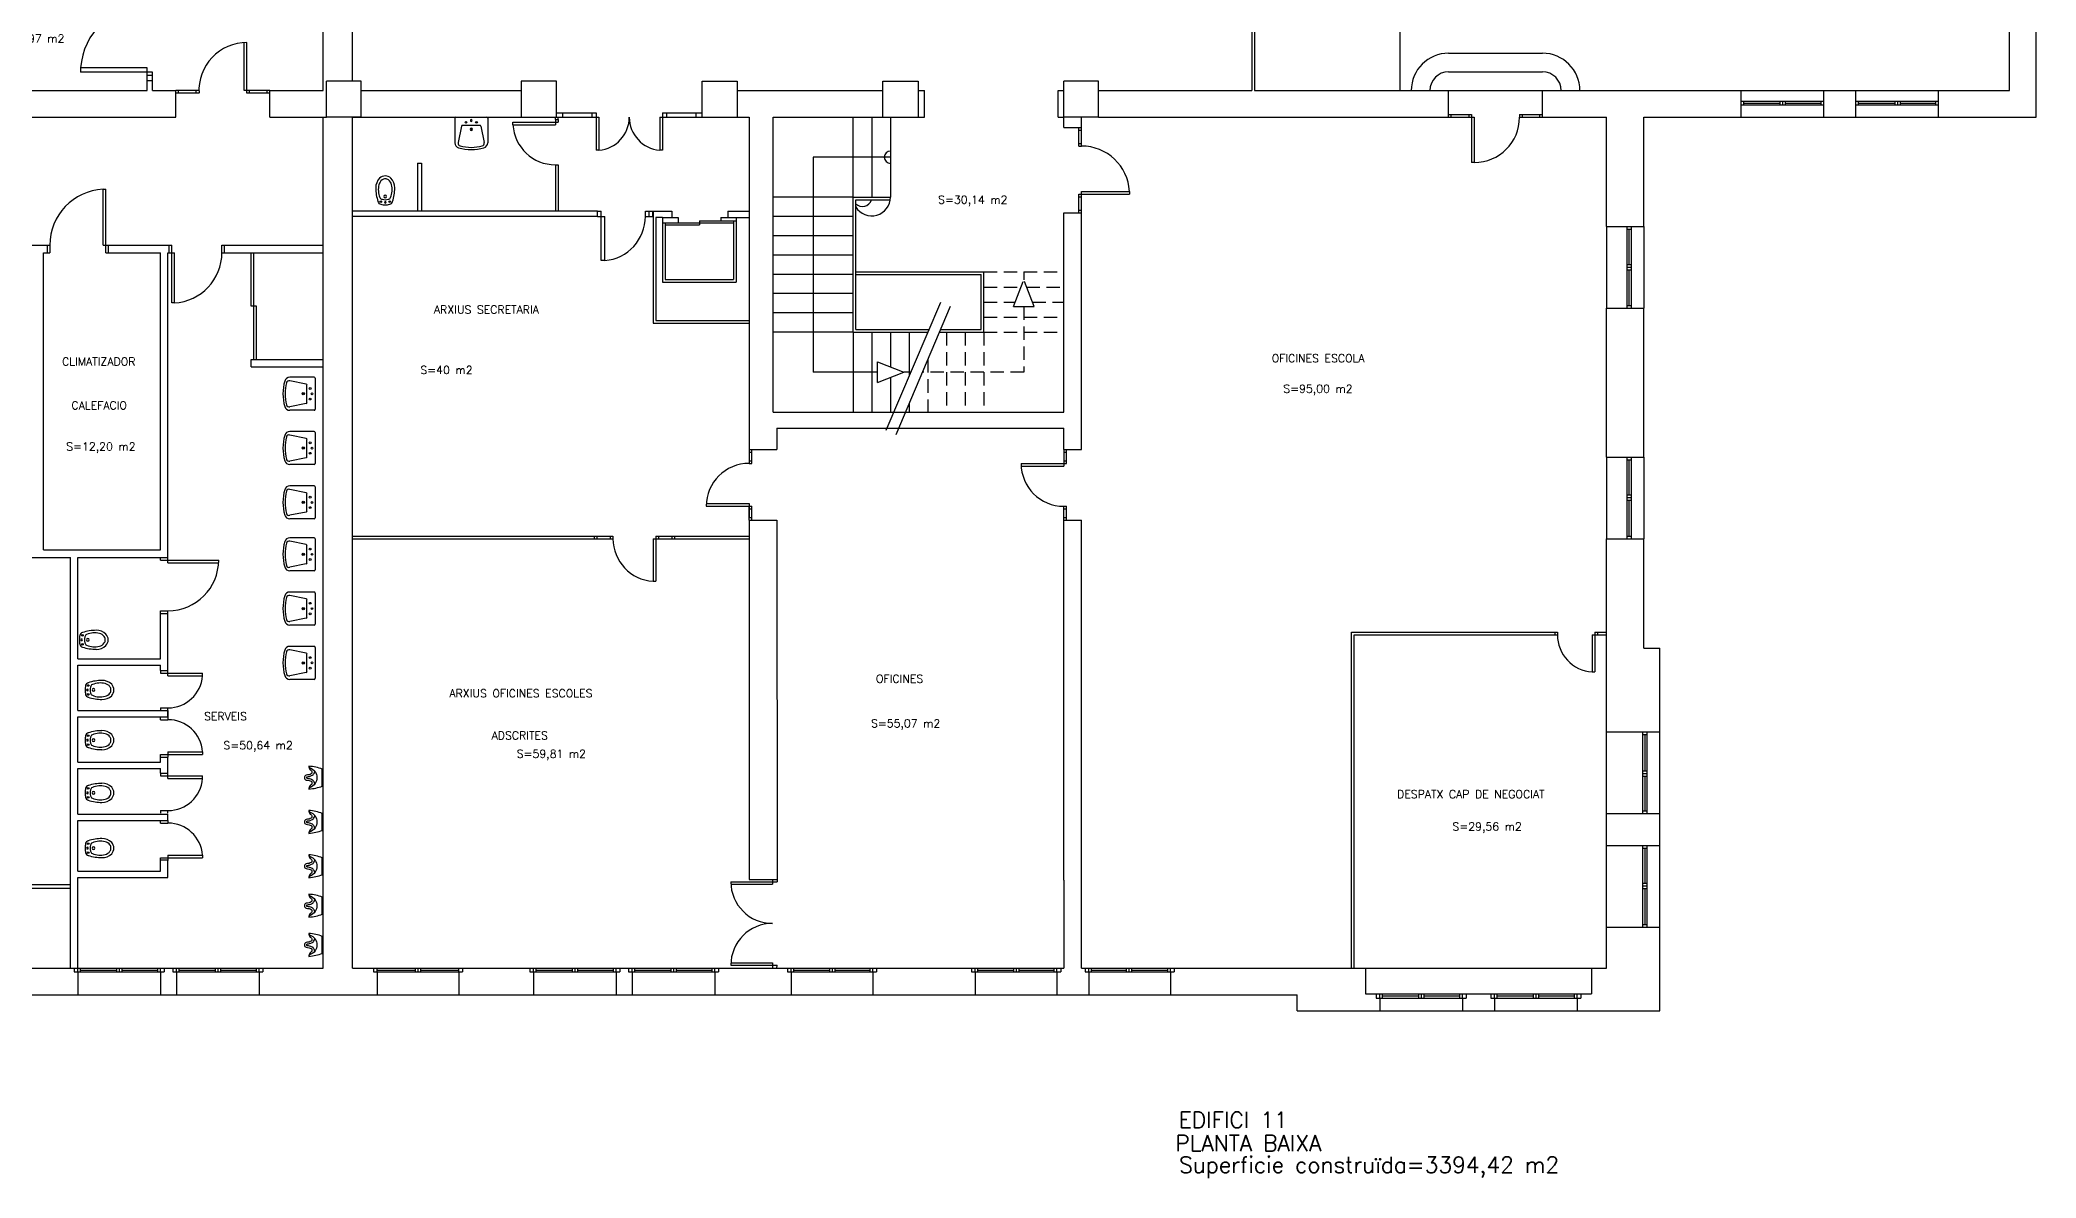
# Model space of a CAD drawing. Extents: x 188 to 272, y -39 to 198.
# Drawn here: x 233.94 to 271.35, y -39.38 to -18.04 of the extents above; entities that cross this region are included whole.
import ezdxf

# ---------------------------------------------------------------- set-up
doc = ezdxf.new("R2010")
doc.units = 0
doc.header["$MEASUREMENT"] = 0
doc.linetypes.add('RAYITAS', pattern=[0.375, 0.25, -0.125])
doc.linetypes.add('TRAZOS', pattern=[0.75, 0.5, -0.25])
doc.layers.get('0').update_dxf_attribs({"linetype": 'CONTINUOUS'})
for name, color, linetype in [('ASCENSOR', 7, 'CONTINUOUS'), ('ESCA', 4, 'CONTINUOUS'), ('MURO', 1, 'CONTINUOUS'), ('PUER', 5, 'CONTINUOUS'), ('RETR', 7, 'CONTINUOUS'), ('SANE', 4, 'CONTINUOUS'), ('SANI', 4, 'CONTINUOUS'), ('SUP', 7, 'CONTINUOUS'), ('TABI', 3, 'CONTINUOUS'), ('TEXT', 7, 'CONTINUOUS'), ('VENT', 2, 'CONTINUOUS')]:
    doc.layers.add(name, color=color, linetype=linetype)
doc.layers.get('0').off()
doc.styles.add('SIMPLEX', font='simplex.shx')
doc.styles.add('SIMPLEX8', font='simplex.shx')

# ---------------------------------------------------------------- blocks, each defined once
blk = doc.blocks.new('SANITAS')
blk.add_lwpolyline([(0.08, 0), (-0.08, 0, 0.059079), (-0.135, -0.25), (-0.121, -0.252), (-0.104, -0.249), (-0.086, -0.242), (-0.067, -0.225), (-0.058, -0.212), (-0.049, -0.204), (-0.034, -0.197), (-0.017, -0.195), (-0.002, -0.197), (0.011, -0.207), (0.019, -0.225), (0.026, -0.247), (0.03, -0.275), (0.035, -0.304), (0.041, -0.317), (0.052, -0.327), (0.065, -0.331), (0.08, -0.333), (0.095, -0.331), (0.108, -0.327), (0.119, -0.317), (0.125, -0.304), (0.13, -0.275), (0.134, -0.247), (0.141, -0.225), (0.149, -0.207), (0.162, -0.197), (0.177, -0.195), (0.194, -0.197), (0.209, -0.204), (0.218, -0.212), (0.227, -0.225), (0.246, -0.242), (0.264, -0.249), (0.281, -0.252), (0.295, -0.25, 0.059079), (0.24, 0)], format="xyb", close=True)
for points in [[(-0.135, -0.25, 0.361874), (-0.103, -0.23, -0.709866), (0.263, -0.23, 0.361874), (0.295, -0.25)], [(0.197, -0.139, 0.077358), (0.16, -0.152), (0.145, -0.163), (0.132, -0.173), (0.125, -0.183), (0.117, -0.2), (0.111, -0.216), (0.103, -0.242), (0.1, -0.26), (0.097, -0.276), (0.093, -0.287), (0.088, -0.291), (0.083, -0.292), (0.08, -0.292), (0.077, -0.292), (0.072, -0.291), (0.067, -0.287), (0.063, -0.276), (0.06, -0.26), (0.057, -0.242), (0.049, -0.216), (0.043, -0.2), (0.035, -0.183), (0.028, -0.173), (0.015, -0.163), (0, -0.152, 0.077358), (-0.037, -0.139, 0.077358)]]:
    blk.add_lwpolyline(points, format="xyb")
blk = doc.blocks.new('SANLA060')
at = {"color": 0, "linetype": 'ByBlock'}
for p, q in [((-0.29, 0), (0.29, 0)), ((-0.309, -0.02), (-0.309, -0.478)), ((-0.181, -0.168), (-0.243, -0.477)), ((0.162, -0.155), (-0.162, -0.155)), ((0.181, -0.168), (0.243, -0.477)), ((0.309, -0.02), (0.309, -0.478))]:
    blk.add_line(p, q, dxfattribs=at)
for centre in [(-0.098, -0.096), (0.098, -0.096)]:
    blk.add_circle(centre, 0.0172, dxfattribs=at)
for centre, radius, start, end in [((-0.29, -0.02), 0.0196, 89.9999, 179.9998), ((0.29, -0.02), 0.0196, 0, 90), ((-0.162, -0.174), 0.0196, 90, 162.3498), ((0, -0.226), 0.0221, 360, 359.9999), ((0.001, -0.061), 0.0172, 360, 359.9999), ((0, -0.226), 0.0123, 360, 359.9999), ((0.162, -0.174), 0.0196, 17.6501, 90), ((-0.211, -0.478), 0.0982, 180, 254.4101), ((-0.196, -0.492), 0.0491, 162.3499, 255.7102), ((0, 0.279), 0.884, 254.4101, 285.5899), ((0, 0.279), 0.844, 255.7102, 284.2801), ((0.196, -0.492), 0.0491, 284.2801, 17.6501), ((0.211, -0.478), 0.0982, 285.59, 0.0001)]:
    blk.add_arc(centre, radius, start, end, dxfattribs=at)
blk = doc.blocks.new('SANTA035')
for centre in [(-0.084, -0.059), (0.084, -0.059)]:
    blk.add_circle(centre, 0.015)
for centre, radius, start, end in [((-0.001, -0.366), 0.366, 89.8005, 103.032), ((0.001, -0.366), 0.366, 76.968, 90.1995), ((0.609, -0.314), 0.787, 161.261, 180.1435), ((0.084, -0.319), 0.263, 179.3193, 223.2606), ((-0.071, -0.075), 0.0668, 100.7369, 168.1755), ((0.234, -0.284), 0.365, 156.2236, 194.6941), ((-0.058, -0.148), 0.0436, 85.744, 165.1029), ((0.004, -0.276), 0.181, 91.2128, 108.8064), ((0, -0.157), 0.025, 90, 270), ((0, -0.157), 0.025, 90, 270), ((0, -0.045), 0.015, 90, 270), ((0, -0.045), 0.015, 270, 90), ((-0.004, -0.276), 0.181, 71.1936, 88.7872), ((0, -0.157), 0.025, 270, 90), ((0, -0.157), 0.025, 270, 90), ((0.058, -0.148), 0.0436, 14.8971, 94.256), ((0.071, -0.075), 0.0668, 11.8245, 79.2631), ((-0.234, -0.284), 0.365, 345.3059, 23.7764), ((-0.084, -0.319), 0.263, 316.7394, 0.6807), ((-0.609, -0.314), 0.787, 359.8565, 18.739), ((0.024, -0.347), 0.146, 191.5385, 235.0662), ((0.001, -0.377), 0.163, 228.5613, 269.6753), ((-0.003, -0.387), 0.098, 234.9169, 271.8624), ((0.003, -0.387), 0.098, 268.1376, 305.0831), ((-0.001, -0.377), 0.163, 270.3247, 311.4387), ((-0.024, -0.347), 0.146, 304.9338, 348.4615)]:
    blk.add_arc(centre, radius, start, end)

msp = doc.modelspace()

# ---------------------------------------------------------------- linework, layer by layer
at = {"layer": 'ASCENSOR'}
for p, q in [((245.611, -21.372), (245.901, -21.372)), ((245.611, -21.372), (245.611, -22.582)), ((245.611, -21.472), (246.941, -21.472)), ((245.661, -21.472), (245.661, -22.532)), ((245.661, -21.512), (246.301, -21.512)), ((245.901, -21.372), (245.901, -21.472)), ((246.301, -21.432), (246.991, -21.432)), ((246.301, -21.432), (246.301, -21.512)), ((246.701, -21.372), (246.991, -21.372)), ((246.701, -21.372), (246.701, -21.432)), ((246.941, -21.432), (246.941, -22.532)), ((246.991, -21.372), (246.991, -22.582)), ((245.611, -22.582), (246.991, -22.582)), ((245.661, -22.532), (246.941, -22.532))]:
    msp.add_line(p, q, dxfattribs=at)
at = {"layer": 'ESCA'}
for p, q in [((259.426, -13.942), (259.426, -18.992)), ((260.341, -18.292), (262.101, -18.292)), ((260.341, -18.642), (262.101, -18.642)), ((260.341, -18.992), (262.101, -18.992)), ((249.181, -23.522), (249.181, -19.492)), ((249.531, -19.492), (249.531, -20.992)), ((249.881, -19.492), (249.881, -20.992)), ((253.131, -19.682), (253.131, -19.492)), ((248.431, -20.242), (248.431, -24.272)), ((249.881, -20.242), (248.431, -20.242)), ((249.181, -20.992), (247.681, -20.992)), ((249.181, -20.992), (249.881, -20.992)), ((249.231, -23.472), (249.231, -21.042)), ((249.231, -21.042), (249.881, -21.042)), ((249.181, -21.353), (247.681, -21.353)), ((249.181, -21.715), (247.681, -21.715)), ((249.181, -22.076), (247.681, -22.076)), ((249.181, -22.438), (247.681, -22.438)), ((249.231, -22.392), (251.631, -22.392)), ((249.231, -22.442), (251.581, -22.442)), ((251.581, -23.472), (251.581, -22.442)), ((251.631, -23.522), (251.631, -22.392)), ((249.181, -22.799), (247.681, -22.799)), ((249.181, -23.161), (247.681, -23.161)), ((250.816, -22.965), (249.796, -25.365)), ((251, -23.043), (249.98, -25.443)), ((249.181, -23.522), (247.681, -23.522)), ((249.181, -23.522), (249.181, -25.022)), ((249.181, -23.522), (250.58, -23.522)), ((249.231, -23.472), (250.601, -23.472)), ((249.531, -23.522), (249.531, -25.022)), ((249.881, -23.522), (249.881, -24.174)), ((250.231, -23.522), (250.231, -24.342)), ((250.797, -23.522), (251.631, -23.522)), ((250.818, -23.472), (251.581, -23.472)), ((249.639, -24.272), (248.431, -24.272)), ((249.639, -24.08), (250.134, -24.272)), ((249.639, -24.464), (249.639, -24.08)), ((249.639, -24.464), (250.134, -24.272)), ((250.261, -24.272), (250.134, -24.272)), ((249.881, -24.37), (249.881, -25.022))]:
    msp.add_line(p, q, dxfattribs=at)
at = {"layer": 'ESCA', "linetype": 'RAYITAS'}
for p, q in [((251.631, -22.392), (253.131, -22.392)), ((251.631, -22.675), (252.348, -22.675)), ((252.432, -22.675), (253.131, -22.675)), ((251.631, -22.957), (252.224, -22.957)), ((252.381, -23.038), (252.381, -24.272)), ((252.541, -22.957), (253.131, -22.957)), ((250.931, -23.522), (250.931, -25.022)), ((251.281, -23.522), (251.281, -25.022)), ((251.631, -23.24), (253.131, -23.24)), ((251.631, -23.522), (253.131, -23.522)), ((251.631, -23.522), (251.631, -25.022)), ((252.381, -24.272), (250.478, -24.272)), ((250.581, -24.03), (250.581, -25.022)), ((250.231, -24.854), (250.231, -25.022))]:
    msp.add_line(p, q, dxfattribs=at)
at = {"layer": 'ESCA', "linetype": 'TRAZOS'}
for p, q in [((252.381, -22.392), (252.381, -22.543)), ((252.189, -23.038), (252.381, -22.543)), ((252.573, -23.038), (252.381, -22.543)), ((252.189, -23.038), (252.573, -23.038))]:
    msp.add_line(p, q, dxfattribs=at)
at = {"layer": 'ESCA'}
for centre, radius, start, end in [((260.341, -18.992), 0.7, 90, 180), ((262.101, -18.992), 0.7, 0, 90), ((260.341, -18.992), 0.35, 90, 180), ((262.101, -18.992), 0.35, 0, 90), ((249.881, -20.242), 0.115, 90, 270), ((249.531, -20.992), 0.35, 211.0027, 0), ((249.356, -20.992), 0.175, 224.4153, 343.3985)]:
    msp.add_arc(centre, radius, start, end, dxfattribs=at)
at = {"layer": 'MURO'}
for p, q in [((239.251, -18.992), (239.251, -15.152)), ((239.801, -18.817), (239.801, -15.302)), ((270.851, -18.992), (270.851, -17.592)), ((271.351, -19.492), (271.351, -17.592)), ((231.221, -18.992), (235.951, -18.992)), ((236.051, -18.992), (236.491, -18.992)), ((236.491, -19.492), (236.491, -18.992)), ((238.251, -19.492), (238.251, -18.992)), ((238.251, -18.992), (239.251, -18.992)), ((239.961, -18.817), (239.311, -18.817)), ((239.311, -19.492), (239.311, -18.817)), ((239.961, -19.492), (239.961, -18.817)), ((239.961, -18.992), (242.961, -18.992)), ((243.621, -18.817), (242.961, -18.817)), ((242.961, -18.817), (242.961, -19.492)), ((243.621, -19.492), (243.621, -18.817)), ((246.351, -18.817), (247.011, -18.817)), ((246.351, -19.492), (246.351, -18.817)), ((247.011, -18.817), (247.011, -19.492)), ((247.011, -18.992), (249.731, -18.992)), ((249.741, -18.817), (250.401, -18.817)), ((249.741, -19.492), (249.741, -18.817)), ((250.401, -18.817), (250.401, -19.492)), ((250.401, -18.992), (250.521, -18.992)), ((250.521, -19.492), (250.521, -18.992)), ((253.021, -19.492), (253.021, -18.992)), ((253.021, -18.992), (253.131, -18.992)), ((253.131, -19.492), (253.131, -18.817)), ((253.781, -18.817), (253.131, -18.817)), ((253.781, -19.492), (253.781, -18.817)), ((253.781, -18.992), (256.656, -18.992)), ((256.706, -18.992), (260.341, -18.992)), ((260.341, -19.492), (260.341, -18.992)), ((262.101, -18.992), (265.821, -18.992)), ((262.101, -19.492), (262.101, -18.992)), ((265.821, -19.492), (265.821, -18.992)), ((267.371, -19.492), (267.371, -18.992)), ((267.371, -18.992), (267.971, -18.992)), ((267.971, -19.492), (267.971, -18.992)), ((269.521, -19.492), (269.521, -18.992)), ((269.521, -18.992), (270.851, -18.992)), ((199.901, -19.492), (236.491, -19.492)), ((238.251, -19.492), (239.311, -19.492)), ((239.251, -35.442), (239.251, -19.492)), ((239.961, -19.492), (239.311, -19.492)), ((239.801, -19.492), (242.961, -19.492)), ((239.801, -35.442), (239.801, -19.492)), ((242.961, -19.492), (243.621, -19.492)), ((246.351, -19.492), (247.231, -19.492)), ((247.231, -19.492), (247.231, -25.722)), ((247.681, -25.022), (247.681, -19.492)), ((247.681, -19.492), (249.741, -19.492)), ((249.741, -19.492), (250.401, -19.492)), ((250.401, -19.492), (250.521, -19.492)), ((253.021, -19.492), (253.131, -19.492)), ((253.021, -19.492), (253.131, -19.492)), ((253.131, -19.682), (253.131, -19.492)), ((253.781, -19.492), (253.131, -19.492)), ((253.131, -19.682), (253.461, -19.682)), ((253.461, -19.682), (253.461, -19.492)), ((253.781, -19.492), (260.341, -19.492)), ((262.101, -19.492), (263.301, -19.492)), ((263.301, -21.542), (263.301, -19.492)), ((264.001, -19.492), (265.821, -19.492)), ((264.001, -21.542), (264.001, -19.492)), ((267.371, -19.492), (267.971, -19.492)), ((269.521, -19.492), (271.351, -19.492)), ((253.131, -21.282), (253.461, -21.282)), ((253.131, -25.022), (253.131, -21.282)), ((253.131, -25.022), (253.131, -21.282)), ((253.461, -25.722), (253.461, -21.282)), ((263.301, -21.542), (264.001, -21.542)), ((263.301, -23.072), (264.001, -23.072)), ((263.301, -25.862), (263.301, -23.072)), ((264.001, -25.862), (264.001, -23.072)), ((247.681, -25.022), (253.131, -25.022)), ((247.751, -25.322), (253.131, -25.322)), ((247.751, -25.322), (247.751, -25.722)), ((253.131, -25.722), (253.131, -25.322)), ((247.231, -25.722), (247.751, -25.722)), ((253.131, -25.722), (253.461, -25.722)), ((263.301, -25.862), (264.001, -25.862)), ((247.231, -27.042), (247.231, -33.779)), ((247.231, -27.042), (247.751, -27.042)), ((247.751, -27.042), (247.758, -33.773)), ((253.131, -27.042), (253.461, -27.042)), ((253.461, -35.442), (253.461, -27.042)), ((263.301, -27.392), (264.001, -27.392)), ((263.301, -31.012), (263.301, -27.392)), ((264.001, -29.442), (264.001, -27.392)), ((264.001, -29.442), (264.301, -29.442)), ((264.301, -31.012), (264.301, -29.442)), ((263.301, -31.012), (264.301, -31.012)), ((263.301, -32.542), (264.301, -32.542)), ((263.301, -33.142), (263.301, -32.542)), ((264.301, -33.142), (264.301, -32.542)), ((263.301, -33.142), (264.301, -33.142)), ((263.301, -35.442), (263.301, -34.672)), ((263.301, -34.672), (264.301, -34.672)), ((264.301, -36.242), (264.301, -34.672)), ((232.151, -35.442), (234.581, -35.442)), ((234.581, -35.442), (234.581, -35.512)), ((234.581, -35.512), (234.651, -35.512)), ((234.651, -35.512), (234.651, -35.942)), ((236.201, -35.512), (236.201, -35.942)), ((236.201, -35.512), (236.271, -35.512)), ((236.271, -35.442), (236.271, -35.512)), ((236.271, -35.442), (236.431, -35.442)), ((236.431, -35.442), (236.431, -35.512)), ((236.431, -35.512), (236.501, -35.512)), ((236.501, -35.512), (236.501, -35.942)), ((238.051, -35.512), (238.121, -35.512)), ((238.051, -35.512), (238.051, -35.942)), ((238.121, -35.442), (239.251, -35.442)), ((238.121, -35.442), (238.121, -35.512)), ((239.801, -35.442), (240.191, -35.442)), ((240.191, -35.442), (240.191, -35.512)), ((240.191, -35.512), (240.261, -35.512)), ((240.261, -35.512), (240.261, -35.942)), ((241.791, -35.512), (241.791, -35.942)), ((241.791, -35.512), (241.861, -35.512)), ((241.861, -35.442), (241.861, -35.512)), ((241.861, -35.442), (243.121, -35.442)), ((243.121, -35.442), (243.121, -35.512)), ((243.121, -35.512), (243.191, -35.512)), ((243.191, -35.512), (243.191, -35.942)), ((244.741, -35.512), (244.741, -35.942)), ((244.741, -35.512), (244.811, -35.512)), ((244.811, -35.442), (244.811, -35.512)), ((244.811, -35.442), (244.971, -35.442)), ((244.971, -35.442), (244.971, -35.512)), ((244.971, -35.512), (245.041, -35.512)), ((245.041, -35.512), (245.041, -35.942)), ((246.591, -35.512), (246.591, -35.942)), ((246.591, -35.512), (246.661, -35.512)), ((246.661, -35.442), (246.661, -35.512)), ((246.661, -35.442), (247.751, -35.442)), ((247.751, -35.442), (247.951, -35.442)), ((247.951, -35.442), (247.951, -35.512)), ((247.951, -35.512), (248.021, -35.512)), ((248.021, -35.512), (248.021, -35.942)), ((249.551, -35.512), (249.551, -35.942)), ((249.551, -35.512), (249.621, -35.512)), ((249.621, -35.442), (249.621, -35.512)), ((249.621, -35.442), (251.401, -35.442)), ((251.401, -35.442), (251.401, -35.512)), ((251.401, -35.512), (251.471, -35.512)), ((251.471, -35.512), (251.471, -35.942)), ((253.001, -35.512), (253.001, -35.942)), ((253.001, -35.512), (253.071, -35.512)), ((253.071, -35.442), (253.071, -35.512)), ((253.071, -35.442), (253.131, -35.442)), ((253.461, -35.442), (253.531, -35.442)), ((253.531, -35.442), (253.531, -35.512)), ((253.531, -35.512), (253.601, -35.512)), ((253.601, -35.512), (253.601, -35.942)), ((255.131, -35.512), (255.131, -35.942)), ((255.131, -35.512), (255.201, -35.512)), ((255.201, -35.442), (255.201, -35.512)), ((255.201, -35.442), (258.781, -35.442)), ((258.781, -35.442), (258.781, -35.922)), ((263.021, -35.442), (263.021, -35.922)), ((263.021, -35.442), (263.301, -35.442)), ((233.431, -35.942), (234.651, -35.942)), ((236.201, -35.942), (236.501, -35.942)), ((238.051, -35.942), (240.261, -35.942)), ((241.791, -35.942), (243.191, -35.942)), ((244.741, -35.942), (245.041, -35.942)), ((246.591, -35.942), (248.021, -35.942)), ((249.551, -35.942), (251.471, -35.942)), ((253.001, -35.942), (253.601, -35.942)), ((255.131, -35.942), (257.501, -35.942)), ((257.501, -36.242), (257.501, -35.942)), ((257.501, -36.242), (259.051, -36.242)), ((258.781, -35.922), (258.981, -35.922)), ((258.981, -35.922), (258.981, -36.002)), ((258.981, -36.002), (259.051, -36.002)), ((259.051, -36.002), (259.051, -36.242)), ((260.601, -36.002), (260.601, -36.242)), ((260.601, -36.002), (260.671, -36.002)), ((260.601, -36.242), (261.201, -36.242)), ((260.671, -35.922), (260.671, -36.002)), ((260.671, -35.922), (261.131, -35.922)), ((261.131, -35.922), (261.131, -36.002)), ((261.131, -36.002), (261.201, -36.002)), ((261.201, -36.002), (261.201, -36.242)), ((262.751, -36.002), (262.751, -36.242)), ((262.751, -36.002), (262.821, -36.002)), ((262.751, -36.242), (264.301, -36.242)), ((262.821, -35.922), (262.821, -36.002)), ((262.821, -35.922), (263.021, -35.922))]:
    msp.add_line(p, q, dxfattribs=at)
at = {"layer": 'MURO', "color": 1}
msp.add_line((253.131, -33.792), (253.131, -27.042), dxfattribs=at)
at = {"layer": 'PUER'}
for p, q in [((256.656, -15.642), (256.656, -18.992)), ((256.706, -15.642), (256.706, -18.992)), ((237.771, -18.992), (237.771, -18.093)), ((237.821, -19.042), (237.821, -18.092)), ((235.951, -18.568), (234.704, -18.568)), ((234.704, -18.568), (234.704, -18.648)), ((236.051, -18.648), (234.704, -18.648)), ((235.951, -18.812), (235.951, -18.568)), ((236.051, -18.812), (236.051, -18.648)), ((236.051, -18.712), (235.951, -18.712)), ((236.921, -18.992), (236.491, -18.992)), ((236.922, -19.042), (236.491, -19.042)), ((236.541, -19.042), (236.541, -18.992)), ((236.871, -19.042), (236.871, -18.992)), ((238.251, -18.992), (237.771, -18.992)), ((238.251, -19.042), (237.821, -19.042)), ((237.871, -19.042), (237.871, -18.992)), ((238.201, -19.042), (238.201, -18.992)), ((243.621, -19.412), (244.366, -19.412)), ((243.736, -19.412), (243.736, -19.492)), ((244.286, -19.412), (244.286, -19.492)), ((244.366, -19.412), (244.366, -20.112)), ((245.606, -19.412), (246.351, -19.412)), ((245.606, -19.412), (245.606, -20.112)), ((245.686, -19.412), (245.686, -19.492)), ((246.236, -19.412), (246.236, -19.492)), ((260.341, -19.442), (260.771, -19.442)), ((260.391, -19.492), (260.391, -19.442)), ((260.721, -19.442), (260.721, -19.492)), ((260.771, -19.442), (260.771, -20.342)), ((261.671, -19.442), (262.101, -19.442)), ((261.671, -19.442), (261.671, -19.492)), ((261.721, -19.442), (261.721, -19.492)), ((262.051, -19.492), (262.051, -19.442)), ((242.805, -19.584), (243.653, -19.584)), ((242.805, -19.634), (242.805, -19.584)), ((242.805, -19.634), (243.603, -19.634)), ((243.603, -19.534), (243.603, -19.634)), ((243.621, -19.492), (244.416, -19.492)), ((243.653, -19.534), (243.653, -19.584)), ((244.416, -19.492), (244.416, -20.11)), ((245.556, -19.492), (246.351, -19.492)), ((245.556, -19.492), (245.556, -20.11)), ((253.411, -20.033), (253.411, -19.682)), ((253.411, -19.732), (253.461, -19.732)), ((253.461, -20.032), (253.461, -19.682)), ((260.341, -19.492), (260.821, -19.492)), ((260.821, -19.492), (260.821, -20.342)), ((261.671, -19.492), (262.101, -19.492)), ((244.416, -20.11), (244.366, -20.11)), ((245.606, -20.11), (245.556, -20.11)), ((253.411, -19.982), (253.461, -19.982)), ((253.411, -20.032), (253.461, -20.032)), ((260.821, -20.342), (260.771, -20.342)), ((235.126, -21.892), (235.126, -20.843)), ((235.126, -20.843), (235.176, -20.843)), ((235.176, -22.032), (235.176, -20.843)), ((253.411, -20.932), (254.361, -20.932)), ((253.411, -21.282), (253.411, -20.932)), ((253.461, -21.282), (253.461, -20.882)), ((253.461, -20.882), (254.36, -20.882)), ((254.36, -20.882), (254.36, -20.932)), ((244.389, -21.251), (244.459, -21.251)), ((244.459, -22.178), (244.459, -21.251)), ((245.289, -21.351), (245.289, -21.251)), ((245.289, -21.251), (245.359, -21.251)), ((253.411, -20.982), (253.461, -20.982)), ((253.411, -21.232), (253.461, -21.232)), ((244.389, -21.351), (244.529, -21.351)), ((244.529, -22.178), (244.529, -21.351)), ((245.289, -21.351), (245.359, -21.351)), ((234.076, -21.892), (234.126, -21.892)), ((234.076, -21.892), (234.076, -22.032)), ((234.076, -22.032), (234.126, -22.032)), ((234.126, -21.892), (234.126, -22.034)), ((235.126, -21.892), (235.226, -21.892)), ((235.176, -22.032), (235.226, -22.032)), ((235.226, -22.032), (235.226, -21.892)), ((236.361, -21.892), (236.411, -21.892)), ((236.361, -22.032), (236.461, -22.032)), ((236.411, -22.972), (236.411, -21.892)), ((236.411, -22.793), (236.411, -21.892)), ((236.461, -22.972), (236.461, -22.032)), ((237.352, -21.892), (237.405, -21.892)), ((237.352, -22.032), (237.352, -21.892)), ((237.352, -22.032), (237.409, -22.032)), ((237.902, -23.032), (237.902, -22.032)), ((237.952, -24.032), (237.952, -22.032)), ((244.529, -22.178), (244.459, -22.178)), ((236.461, -22.972), (236.411, -22.972)), ((238.002, -23.032), (237.902, -23.032)), ((238.002, -24.032), (238.002, -23.032)), ((247.231, -25.722), (247.231, -25.982)), ((247.231, -25.772), (247.281, -25.772)), ((247.281, -25.982), (247.281, -25.722)), ((253.131, -25.722), (253.131, -26.032)), ((253.131, -25.772), (253.181, -25.772)), ((253.181, -25.982), (253.181, -25.722)), ((247.231, -25.932), (247.281, -25.932)), ((247.231, -25.982), (247.281, -25.982)), ((252.329, -25.982), (253.181, -25.982)), ((252.331, -26.032), (253.131, -26.032)), ((253.131, -25.932), (253.181, -25.932)), ((246.429, -26.732), (247.231, -26.732)), ((246.429, -26.782), (247.281, -26.782)), ((247.231, -26.732), (247.231, -26.992)), ((247.231, -27.042), (247.231, -26.782)), ((247.231, -27.042), (247.231, -26.782)), ((247.231, -27.042), (247.231, -26.782)), ((247.231, -26.832), (247.281, -26.832)), ((247.281, -27.042), (247.281, -26.782)), ((253.131, -27.042), (253.131, -26.782)), ((253.131, -27.042), (253.131, -26.782)), ((253.131, -27.042), (253.131, -26.782)), ((253.131, -26.782), (253.181, -26.782)), ((253.131, -26.832), (253.181, -26.832)), ((253.181, -27.042), (253.181, -26.782)), ((247.231, -26.992), (247.281, -26.992)), ((253.131, -26.992), (253.181, -26.992)), ((244.331, -27.342), (244.681, -27.342)), ((244.331, -27.392), (244.681, -27.392)), ((244.381, -27.342), (244.381, -27.392)), ((244.631, -27.342), (244.631, -27.392)), ((244.681, -27.342), (244.681, -27.392)), ((245.431, -27.392), (245.831, -27.392)), ((245.431, -27.392), (245.431, -28.19)), ((245.481, -27.342), (245.831, -27.342)), ((245.481, -27.342), (245.481, -28.19)), ((245.531, -27.342), (245.531, -27.392)), ((245.781, -27.342), (245.781, -27.392)), ((236.201, -27.792), (236.201, -27.742)), ((236.201, -27.792), (237.291, -27.792)), ((236.341, -27.842), (236.341, -27.743)), ((236.341, -27.842), (237.29, -27.842)), ((245.431, -28.19), (245.481, -28.19)), ((236.201, -28.792), (236.201, -28.742)), ((236.201, -28.742), (236.341, -28.742)), ((236.341, -28.792), (236.341, -28.742)), ((262.331, -29.142), (262.381, -29.142)), ((263.081, -29.142), (263.131, -29.142)), ((262.331, -29.192), (262.381, -29.192)), ((263.031, -29.192), (263.131, -29.192)), ((236.201, -29.862), (236.201, -29.912)), ((236.201, -29.912), (236.989, -29.912)), ((236.341, -29.962), (236.341, -29.862)), ((236.989, -29.962), (236.989, -29.912)), ((263.031, -29.89), (263.081, -29.89)), ((236.341, -29.962), (236.989, -29.962)), ((236.201, -30.562), (236.341, -30.562)), ((236.201, -30.562), (236.201, -30.612)), ((236.341, -30.612), (236.341, -30.562)), ((236.201, -30.784), (236.201, -30.734)), ((236.201, -30.784), (236.341, -30.784)), ((236.341, -30.734), (236.341, -30.784)), ((236.341, -31.384), (236.341, -31.484)), ((236.341, -31.384), (236.989, -31.384)), ((236.989, -31.384), (236.989, -31.434)), ((236.201, -31.434), (236.989, -31.434)), ((236.201, -31.484), (236.201, -31.434)), ((236.201, -31.788), (236.201, -31.838)), ((236.341, -31.888), (236.341, -31.788)), ((236.201, -31.838), (236.989, -31.838)), ((236.341, -31.888), (236.989, -31.888)), ((236.989, -31.888), (236.989, -31.838)), ((236.201, -32.488), (236.341, -32.488)), ((236.201, -32.488), (236.201, -32.538)), ((236.341, -32.538), (236.341, -32.488)), ((236.201, -32.723), (236.201, -32.673)), ((236.201, -32.723), (236.341, -32.723)), ((236.341, -32.673), (236.341, -32.723)), ((236.201, -33.373), (236.989, -33.373)), ((236.201, -33.423), (236.201, -33.373)), ((236.341, -33.323), (236.989, -33.323)), ((236.341, -33.323), (236.341, -33.423)), ((236.989, -33.323), (236.989, -33.373)), ((246.889, -33.822), (247.758, -33.822)), ((246.89, -33.866), (247.671, -33.866)), ((247.671, -33.782), (247.671, -33.866)), ((247.758, -33.773), (247.758, -33.822)), ((246.889, -35.385), (247.758, -35.385)), ((246.89, -35.342), (247.671, -35.342))]:
    msp.add_line(p, q, dxfattribs=at)
at = {"layer": 'PUER', "color": 5}
for p, q in [((262.381, -29.142), (262.381, -29.192)), ((263.081, -29.142), (263.081, -29.89)), ((263.031, -29.192), (263.031, -29.89))]:
    msp.add_line(p, q, dxfattribs=at)
at = {"layer": 'PUER'}
for centre, radius, start, end in [((235.951, -18.648), 1.25, 90, 176.3306), ((237.821, -18.992), 0.9, 90, 183.1847), ((243.603, -19.584), 0.8, 183.5833, 270), ((244.366, -19.492), 0.62, 274.6257, 0), ((245.606, -19.492), 0.62, 180, 265.3743), ((260.821, -19.492), 0.85, 270, 0), ((253.461, -20.932), 0.9, 3.1847, 90), ((235.176, -21.892), 1.05, 92.7292, 180), ((244.459, -21.351), 0.83, 274.8379, 0), ((236.411, -22.032), 0.941, 273.0457, 0), ((247.231, -26.782), 0.802, 90, 180), ((253.131, -25.982), 0.802, 180, 270), ((245.481, -27.392), 0.8, 180, 266.4167), ((236.341, -27.792), 0.95, 270, 0), ((263.081, -29.192), 0.7, 180, 265.904), ((236.341, -29.912), 0.65, 270, 355.5883), ((236.341, -31.434), 0.65, 4.4117, 90), ((236.341, -31.838), 0.65, 270, 355.5883), ((236.341, -33.373), 0.65, 4.4117, 90), ((247.671, -33.822), 0.782, 180, 270), ((247.671, -35.385), 0.782, 90, 180)]:
    msp.add_arc(centre, radius, start, end, dxfattribs=at)
at = {"layer": 'RETR', "color": 3}
for p, q in [((262.331, -29.142), (262.331, -29.192)), ((263.131, -29.142), (263.131, -29.192))]:
    msp.add_line(p, q, dxfattribs=at)
at = {"layer": 'TABI'}
for p, q in [((236.051, -18.812), (235.951, -18.812)), ((235.951, -18.992), (235.951, -18.812)), ((236.051, -18.992), (236.051, -18.812)), ((243.603, -19.534), (243.603, -19.492)), ((243.603, -19.534), (243.653, -19.534)), ((243.653, -19.534), (243.653, -19.492)), ((241.017, -20.351), (241.017, -21.251)), ((241.017, -20.351), (241.095, -20.351)), ((241.095, -20.351), (241.095, -21.251)), ((243.603, -20.384), (243.656, -20.384)), ((243.606, -20.384), (243.606, -21.251)), ((243.656, -20.386), (243.656, -21.251)), ((244.389, -21.251), (239.801, -21.251)), ((244.389, -21.351), (244.389, -21.251)), ((245.359, -21.351), (245.359, -21.251)), ((245.359, -21.251), (245.431, -21.252)), ((245.429, -21.351), (245.429, -21.251)), ((245.431, -21.252), (245.431, -23.352)), ((245.431, -21.252), (245.781, -21.252)), ((245.781, -21.252), (245.781, -21.372)), ((246.831, -21.252), (247.231, -21.252)), ((246.831, -21.252), (246.831, -21.372)), ((244.389, -21.351), (239.801, -21.351)), ((239.801, -21.408), (239.801, -21.408)), ((239.801, -21.408), (239.801, -21.408)), ((245.359, -21.351), (245.429, -21.351)), ((245.481, -21.372), (245.481, -23.302)), ((245.611, -21.372), (245.481, -21.372)), ((246.991, -21.372), (247.231, -21.372)), ((222.601, -21.892), (234.076, -21.892)), ((234.011, -27.602), (234.011, -22.032)), ((234.011, -22.032), (234.076, -22.032)), ((235.226, -21.892), (236.361, -21.892)), ((235.226, -22.032), (236.201, -22.032)), ((235.241, -21.892), (235.244, -21.892)), ((235.244, -21.892), (235.248, -21.892)), ((235.251, -21.892), (235.302, -21.892)), ((236.201, -27.602), (236.201, -22.032)), ((236.341, -27.742), (236.341, -22.032)), ((236.341, -22.032), (236.361, -22.032)), ((236.361, -22.032), (236.361, -21.892)), ((237.402, -21.892), (239.251, -21.892)), ((237.402, -22.032), (237.402, -21.892)), ((237.402, -22.032), (239.251, -22.032)), ((245.431, -23.352), (247.231, -23.352)), ((245.481, -23.302), (247.231, -23.302)), ((237.902, -24.172), (237.902, -24.032)), ((237.902, -24.032), (239.251, -24.032)), ((237.902, -24.172), (239.251, -24.172)), ((234.011, -27.602), (236.201, -27.602)), ((239.801, -27.342), (244.331, -27.342)), ((239.801, -27.392), (244.331, -27.392)), ((244.331, -27.342), (244.331, -27.392)), ((245.831, -27.342), (247.231, -27.342)), ((245.831, -27.342), (245.831, -27.392)), ((245.831, -27.392), (247.231, -27.392)), ((231.951, -27.742), (234.511, -27.742)), ((234.511, -35.442), (234.511, -27.742)), ((234.651, -29.642), (234.651, -27.742)), ((234.651, -27.742), (236.201, -27.742)), ((236.201, -27.742), (236.341, -27.742)), ((236.201, -29.642), (236.201, -28.792)), ((236.201, -28.792), (236.341, -28.792)), ((236.341, -29.862), (236.341, -28.792)), ((258.521, -29.142), (262.331, -29.142)), ((258.521, -35.442), (258.521, -29.142)), ((263.131, -29.142), (263.301, -29.142)), ((258.571, -29.192), (262.331, -29.192)), ((258.571, -35.442), (258.571, -29.192)), ((263.131, -29.192), (263.301, -29.192)), ((234.651, -29.642), (236.201, -29.642)), ((234.651, -30.612), (234.651, -29.762)), ((234.651, -29.762), (236.201, -29.762)), ((236.201, -29.862), (236.201, -29.762)), ((236.201, -29.862), (236.341, -29.862)), ((234.651, -30.612), (236.341, -30.612)), ((236.341, -30.613), (236.341, -30.734)), ((236.341, -30.734), (236.341, -30.613)), ((234.651, -31.582), (234.651, -30.732)), ((234.651, -30.732), (236.341, -30.732)), ((234.651, -31.582), (236.201, -31.582)), ((234.651, -32.552), (234.651, -31.702)), ((234.651, -31.702), (236.201, -31.702)), ((236.201, -31.582), (236.201, -31.484)), ((236.201, -31.484), (236.341, -31.484)), ((236.201, -31.484), (236.341, -31.484)), ((236.201, -31.788), (236.201, -31.702)), ((236.201, -31.788), (236.341, -31.788)), ((236.201, -31.788), (236.341, -31.788)), ((236.341, -31.788), (236.341, -31.484)), ((234.651, -32.552), (236.341, -32.552)), ((234.651, -33.622), (234.651, -32.672)), ((234.651, -32.672), (236.341, -32.672)), ((236.341, -32.672), (236.341, -32.552)), ((234.651, -33.622), (236.201, -33.622)), ((236.201, -33.41), (236.341, -33.41)), ((236.201, -33.622), (236.201, -33.41)), ((236.341, -33.742), (236.341, -33.41)), ((233.411, -33.872), (234.511, -33.872)), ((233.411, -33.942), (234.511, -33.942)), ((234.651, -33.742), (236.341, -33.742)), ((234.651, -35.442), (234.651, -33.742))]:
    msp.add_line(p, q, dxfattribs=at)
at = {"layer": 'TABI', "color": 1}
msp.add_line((247.231, -33.779), (247.758, -33.779), dxfattribs=at)
at = {"layer": 'TEXT', "color": 5}
for p, q in [((253.131, -33.792), (253.131, -33.792)), ((247.671, -35.342), (247.671, -35.442)), ((247.751, -35.442), (247.758, -35.385))]:
    msp.add_line(p, q, dxfattribs=at)
at = {"layer": 'TEXT', "color": 1}
msp.add_line((253.131, -33.792), (253.131, -35.442), dxfattribs=at)
at = {"layer": 'VENT', "color": 2}
for p, q in [((265.821, -18.992), (267.371, -18.992)), ((267.971, -18.992), (269.521, -18.992)), ((265.821, -19.192), (267.371, -19.192)), ((265.821, -19.262), (267.371, -19.262)), ((267.971, -19.192), (269.521, -19.192)), ((267.971, -19.262), (269.521, -19.262)), ((265.821, -19.492), (267.371, -19.492)), ((267.971, -19.492), (269.521, -19.492)), ((263.301, -21.542), (263.301, -23.072)), ((263.681, -21.542), (263.681, -23.072)), ((263.761, -21.542), (263.761, -23.072)), ((264.001, -21.542), (264.001, -23.072)), ((263.681, -25.862), (263.681, -27.392)), ((263.761, -25.862), (263.761, -27.392)), ((263.301, -32.542), (263.301, -31.012)), ((263.981, -32.542), (263.981, -31.012)), ((264.061, -32.542), (264.061, -31.012)), ((264.301, -32.542), (264.301, -31.012)), ((263.301, -34.672), (263.301, -33.142)), ((263.981, -34.672), (263.981, -33.142)), ((264.061, -34.672), (264.061, -33.142)), ((264.301, -34.672), (264.301, -33.142))]:
    msp.add_line(p, q, dxfattribs=at)
at = {"layer": 'VENT'}
for p, q in [((265.871, -19.262), (265.871, -19.192)), ((265.871, -19.227), (266.546, -19.227)), ((266.546, -19.192), (266.546, -19.262)), ((266.596, -19.192), (266.596, -19.262)), ((266.646, -19.192), (266.646, -19.262)), ((266.646, -19.227), (267.321, -19.227)), ((267.321, -19.262), (267.321, -19.192)), ((268.021, -19.262), (268.021, -19.192)), ((268.021, -19.227), (268.705, -19.227)), ((268.705, -19.192), (268.705, -19.262)), ((268.755, -19.192), (268.755, -19.262)), ((268.805, -19.192), (268.805, -19.262)), ((268.805, -19.227), (269.471, -19.227)), ((269.471, -19.262), (269.471, -19.192)), ((263.681, -21.592), (263.761, -21.592)), ((263.721, -21.592), (263.721, -22.257)), ((263.761, -22.257), (263.681, -22.257)), ((263.761, -22.307), (263.681, -22.307)), ((263.761, -22.357), (263.681, -22.357)), ((263.721, -22.357), (263.721, -23.022)), ((263.681, -23.022), (263.761, -23.022)), ((263.301, -25.862), (263.301, -27.392)), ((263.681, -25.912), (263.761, -25.912)), ((263.721, -25.912), (263.721, -26.577)), ((264.001, -25.862), (264.001, -27.392)), ((263.761, -26.577), (263.681, -26.577)), ((263.761, -26.627), (263.681, -26.627)), ((263.761, -26.677), (263.681, -26.677)), ((263.721, -26.677), (263.721, -27.342)), ((263.681, -27.342), (263.761, -27.342)), ((263.981, -31.062), (264.061, -31.062)), ((264.021, -31.062), (264.021, -31.752)), ((264.061, -31.752), (263.981, -31.752)), ((264.061, -31.802), (263.981, -31.802)), ((264.061, -31.852), (263.981, -31.852)), ((264.021, -31.852), (264.021, -32.492)), ((263.981, -32.492), (264.061, -32.492)), ((263.981, -33.192), (264.061, -33.192)), ((264.021, -33.192), (264.021, -33.857)), ((264.061, -33.857), (263.981, -33.857)), ((264.061, -33.907), (263.981, -33.907)), ((264.061, -33.957), (263.981, -33.957)), ((264.021, -33.957), (264.021, -34.622)), ((263.981, -34.622), (264.061, -34.622)), ((234.581, -35.442), (236.271, -35.442)), ((234.651, -35.442), (238.051, -35.442)), ((234.651, -35.512), (234.651, -35.442)), ((234.651, -35.512), (236.201, -35.512)), ((234.701, -35.512), (234.701, -35.442)), ((234.701, -35.477), (235.376, -35.477)), ((235.376, -35.442), (235.376, -35.512)), ((235.426, -35.442), (235.426, -35.512)), ((235.476, -35.442), (235.476, -35.512)), ((235.476, -35.477), (236.151, -35.477)), ((236.151, -35.512), (236.151, -35.442)), ((236.201, -35.512), (236.201, -35.442)), ((236.431, -35.442), (238.121, -35.442)), ((236.501, -35.512), (236.501, -35.442)), ((236.501, -35.512), (238.051, -35.512)), ((236.551, -35.512), (236.551, -35.442)), ((236.551, -35.477), (237.226, -35.477)), ((237.226, -35.442), (237.226, -35.512)), ((237.276, -35.442), (237.276, -35.512)), ((237.326, -35.442), (237.326, -35.512)), ((237.326, -35.477), (238.001, -35.477)), ((238.001, -35.512), (238.001, -35.442)), ((238.051, -35.512), (238.051, -35.442)), ((240.191, -35.442), (241.861, -35.442)), ((240.261, -35.512), (240.261, -35.442)), ((240.261, -35.477), (240.976, -35.477)), ((240.261, -35.512), (241.791, -35.512)), ((240.976, -35.442), (240.976, -35.512)), ((241.026, -35.442), (241.026, -35.512)), ((241.076, -35.442), (241.076, -35.512)), ((241.076, -35.477), (241.791, -35.477)), ((241.791, -35.512), (241.791, -35.442)), ((243.121, -35.442), (244.811, -35.442)), ((243.191, -35.512), (243.191, -35.442)), ((243.191, -35.512), (244.741, -35.512)), ((243.241, -35.512), (243.241, -35.442)), ((243.241, -35.477), (243.916, -35.477)), ((243.916, -35.442), (243.916, -35.512)), ((243.966, -35.442), (243.966, -35.512)), ((244.016, -35.442), (244.016, -35.512)), ((244.016, -35.477), (244.691, -35.477)), ((244.691, -35.512), (244.691, -35.442)), ((244.741, -35.512), (244.741, -35.442)), ((244.971, -35.442), (246.661, -35.442)), ((245.041, -35.512), (245.041, -35.442)), ((245.041, -35.512), (246.591, -35.512)), ((245.091, -35.512), (245.091, -35.442)), ((245.091, -35.477), (245.766, -35.477)), ((245.766, -35.442), (245.766, -35.512)), ((245.816, -35.442), (245.816, -35.512)), ((245.866, -35.442), (245.866, -35.512)), ((245.866, -35.477), (246.541, -35.477)), ((246.541, -35.512), (246.541, -35.442)), ((246.591, -35.512), (246.591, -35.442)), ((247.951, -35.442), (249.621, -35.442)), ((248.021, -35.512), (248.021, -35.442)), ((248.021, -35.512), (249.551, -35.512)), ((248.071, -35.512), (248.071, -35.442)), ((248.071, -35.477), (248.736, -35.477)), ((248.736, -35.442), (248.736, -35.512)), ((248.786, -35.442), (248.786, -35.512)), ((248.836, -35.442), (248.836, -35.512)), ((248.836, -35.477), (249.501, -35.477)), ((249.501, -35.512), (249.501, -35.442)), ((249.551, -35.512), (249.551, -35.442)), ((251.401, -35.442), (253.071, -35.442)), ((251.471, -35.512), (251.471, -35.442)), ((251.471, -35.512), (253.001, -35.512)), ((251.521, -35.512), (251.521, -35.442)), ((251.521, -35.477), (252.186, -35.477)), ((252.186, -35.442), (252.186, -35.512)), ((252.236, -35.442), (252.236, -35.512)), ((252.286, -35.442), (252.286, -35.512)), ((252.286, -35.477), (252.951, -35.477)), ((252.951, -35.512), (252.951, -35.442)), ((253.001, -35.512), (253.001, -35.442)), ((253.496, -35.442), (255.201, -35.442)), ((253.601, -35.512), (253.601, -35.442)), ((253.601, -35.512), (255.131, -35.512)), ((253.651, -35.512), (253.651, -35.442)), ((253.651, -35.477), (254.298, -35.477)), ((254.298, -35.442), (254.298, -35.512)), ((254.348, -35.442), (254.348, -35.512)), ((254.398, -35.442), (254.398, -35.512)), ((254.398, -35.477), (255.081, -35.477)), ((255.081, -35.512), (255.081, -35.442)), ((255.131, -35.512), (255.131, -35.442)), ((258.781, -35.442), (263.021, -35.442)), ((234.651, -35.942), (236.201, -35.942)), ((236.501, -35.942), (238.051, -35.942)), ((240.261, -35.942), (241.791, -35.942)), ((243.191, -35.942), (244.741, -35.942)), ((245.041, -35.942), (246.591, -35.942)), ((248.021, -35.942), (249.551, -35.942)), ((251.471, -35.942), (253.001, -35.942)), ((253.601, -35.942), (255.131, -35.942)), ((258.981, -35.922), (260.671, -35.922)), ((259.051, -36.002), (259.051, -35.922)), ((259.051, -36.002), (260.601, -36.002)), ((259.051, -36.242), (260.601, -36.242)), ((259.101, -36.002), (259.101, -35.922)), ((259.101, -35.962), (259.776, -35.962)), ((259.776, -35.922), (259.776, -36.002)), ((259.826, -35.922), (259.826, -36.002)), ((259.876, -35.922), (259.876, -36.002)), ((259.876, -35.962), (260.551, -35.962)), ((260.551, -36.002), (260.551, -35.922)), ((260.601, -36.002), (260.601, -35.922)), ((261.131, -35.922), (262.821, -35.922)), ((261.201, -36.002), (261.201, -35.922)), ((261.201, -36.002), (262.751, -36.002)), ((261.201, -36.242), (262.751, -36.242)), ((261.251, -36.002), (261.251, -35.922)), ((261.251, -35.962), (261.926, -35.962)), ((261.926, -35.922), (261.926, -36.002)), ((261.976, -35.922), (261.976, -36.002)), ((262.026, -35.922), (262.026, -36.002)), ((262.026, -35.962), (262.701, -35.962)), ((262.701, -36.002), (262.701, -35.922)), ((262.751, -36.002), (262.751, -35.922))]:
    msp.add_line(p, q, dxfattribs=at)

# ---------------------------------------------------------------- block references
at = {"layer": 'SANE'}
msp.add_blockref('SANLA060', (242.024, -19.492), dxfattribs=at)
for name, p, rotation in [('SANTA035', (240.413, -21.134), 180), ('SANLA060', (239.101, -24.676), 270), ('SANLA060', (239.101, -25.693), 270), ('SANLA060', (239.101, -26.711), 270), ('SANLA060', (239.101, -27.684), 270), ('SANLA060', (239.101, -28.701), 270), ('SANTA035', (234.68, -29.287), 90), ('SANLA060', (239.101, -29.719), 270), ('SANTA035', (234.787, -30.227), 90), ('SANTA035', (234.787, -31.168), 90), ('SANTA035', (234.787, -32.156), 90), ('SANTA035', (234.787, -33.191), 90)]:
    msp.add_blockref(name, p, dxfattribs=dict(at, rotation=rotation))
at = {"layer": 'SANI', "rotation": 270}
for p in [(239.233, -31.79), (239.233, -32.62), (239.233, -33.451), (239.233, -34.19), (239.233, -34.925)]:
    msp.add_blockref('SANITAS', p, dxfattribs=at)

# ---------------------------------------------------------------- texts
at = {"layer": 'SUP', "style": 'SIMPLEX8'}
for s, p in [('S=11,97 m2', (233.101, -18.094)), ('S=30,14 m2', (250.775, -21.113)), ('S=40 m2', (241.071, -24.305)), ('S=95,00 m2', (257.243, -24.656)), ('S=12,20 m2', (234.434, -25.739)), ('S=55,07 m2', (249.516, -30.928)), ('S=50,64 m2', (237.381, -31.339)), ('S=59,81 m2', (242.877, -31.498)), ('S=29,56 m2', (260.414, -32.862))]:
    msp.add_text(s, height=0.15, dxfattribs=at).set_placement(p)
at = {"layer": 'SUP', "color": 7}
for s, style, p in [('EDIFICI 11', 'SIMPLEX8', (255.283, -38.436)), (' PLANTA BAIXA', 'SIMPLEX', (255.014, -38.87))]:
    msp.add_text(s, height=0.3, dxfattribs=dict(at, style=style)).set_placement(p)
at = {"layer": 'TEXT'}
for s, style, p in [('ARXIUS SECRETARIA ', 'SIMPLEX8', (241.326, -23.173)), ('OFICINES ESCOLA', 'SIMPLEX8', (257.025, -24.085)), ('CLIMATIZADOR', 'SIMPLEX8', (234.356, -24.148)), ('CALEFACIO', 'SIMPLEX8', (234.532, -24.968)), ('ARXIUS OFICINES ESCOLES', 'SIMPLEX8', (241.616, -30.365)), ('OFICINES ', 'SIMPLEX8', (249.609, -30.092)), ('SERVEIS', 'SIMPLEX8', (237.016, -30.795)), ('ADSCRITES', 'SIMPLEX8', (242.406, -31.155)), ('DESPATX CAP DE NEGOCIAT', 'SIMPLEX', (259.376, -32.255))]:
    msp.add_text(s, height=0.15, dxfattribs=dict(at, style=style)).set_placement(p)
at = {"layer": 'TEXT', "color": 7, "style": 'SIMPLEX'}
msp.add_text('Superficie construïda=3394,42 m2', height=0.3, dxfattribs=at).set_placement((255.29, -39.276))

doc.saveas('drawing.dxf')
